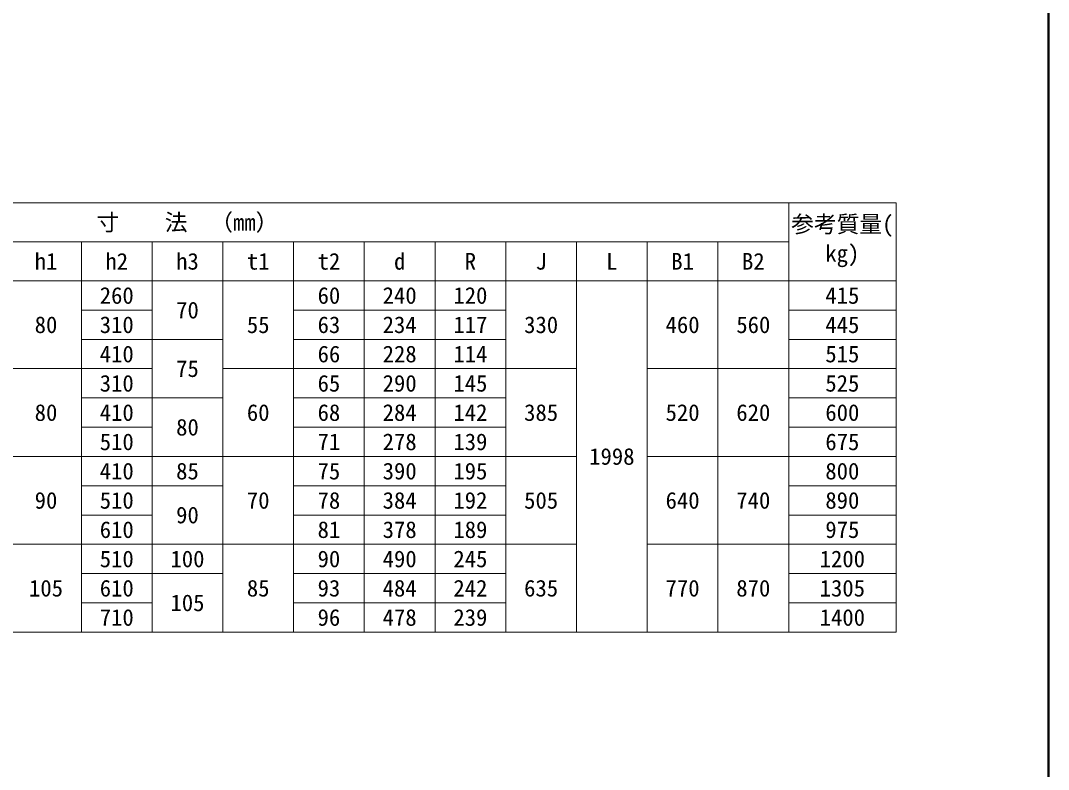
# Model space of a CAD drawing. Units: millimetres at full size; details may follow other scales. Extents: x 1009 to 10088, y 2190 to 8656.
# Drawn here: x 2902 to 5009, y 4022 to 5557 of the extents above; entities that cross this region are included whole.
import ezdxf
from ezdxf.enums import TextEntityAlignment as Align

# ---------------------------------------------------------------- set-up
doc = ezdxf.new("R2010")
doc.units = ezdxf.units.MM
doc.header["$LTSCALE"] = 10
doc.linetypes.add('USER2', pattern=[57.15, 38.1, -6.35, 6.35, -6.35])
for name, color, linetype, lineweight in [('図枠', 7, 'Continuous', 5), ('寸法表', 30, 'Continuous', 13), ('補助線', 8, 'USER2', 9)]:
    doc.layers.add(name, color=color, linetype=linetype, lineweight=lineweight)
doc.styles.add('ＭＳ ゴシック', font='')
doc.styles.get('ＭＳ ゴシック').set_extended_font_data('MS Gothic')

msp = doc.modelspace()

# ---------------------------------------------------------------- linework, layer by layer
at = {"layer": '図枠', "lineweight": 40}
msp.add_line((5009.46, 7930.37), (5009.46, 2390.37), dxfattribs=at)
at = {"layer": '寸法表'}
for p, q in [((1721.96, 5183.46), (4696.96, 5183.46)), ((4476.96, 5183.46), (4476.96, 4303.46)), ((4696.96, 5183.46), (4696.96, 4303.46)), ((2011.96, 5103.46), (4476.96, 5103.46)), ((3026.96, 5103.46), (3026.96, 4303.46)), ((3171.96, 5103.46), (3171.96, 4303.46)), ((3316.96, 5103.46), (3316.96, 4303.46)), ((3461.96, 5103.46), (3461.96, 4303.46)), ((3606.96, 5103.46), (3606.96, 4303.46)), ((3751.96, 5103.46), (3751.96, 4303.46)), ((3896.96, 5103.46), (3896.96, 4303.46)), ((4041.96, 5103.46), (4041.96, 4303.46)), ((4186.96, 5103.46), (4186.96, 4303.46)), ((4331.96, 5103.46), (4331.96, 4303.46)), ((1721.96, 5023.46), (4696.96, 5023.46)), ((3026.96, 4963.46), (3171.96, 4963.46)), ((3461.96, 4963.46), (3896.96, 4963.46)), ((4476.96, 4963.46), (4696.96, 4963.46)), ((3026.96, 4903.46), (3316.96, 4903.46)), ((3461.96, 4903.46), (3896.96, 4903.46)), ((4476.96, 4903.46), (4696.96, 4903.46)), ((1721.96, 4843.46), (3171.96, 4843.46)), ((3316.96, 4843.46), (4041.96, 4843.46)), ((4186.96, 4843.46), (4696.96, 4843.46)), ((3026.96, 4783.46), (3316.96, 4783.46)), ((3461.96, 4783.46), (3896.96, 4783.46)), ((4476.96, 4783.46), (4696.96, 4783.46)), ((3026.96, 4723.46), (3171.96, 4723.46)), ((3461.96, 4723.46), (3896.96, 4723.46)), ((4476.96, 4723.46), (4696.96, 4723.46)), ((1721.96, 4663.46), (4041.96, 4663.46)), ((4186.96, 4663.46), (4696.96, 4663.46)), ((3026.96, 4603.46), (3316.96, 4603.46)), ((3461.96, 4603.46), (3896.96, 4603.46)), ((4476.96, 4603.46), (4696.96, 4603.46)), ((3026.96, 4543.46), (3171.96, 4543.46)), ((3461.96, 4543.46), (3896.96, 4543.46)), ((4476.96, 4543.46), (4696.96, 4543.46)), ((1721.96, 4483.46), (4041.96, 4483.46)), ((4186.96, 4483.46), (4696.96, 4483.46)), ((3026.96, 4423.46), (3316.96, 4423.46)), ((3461.96, 4423.46), (3896.96, 4423.46)), ((4476.96, 4423.46), (4696.96, 4423.46)), ((3026.96, 4363.46), (3171.96, 4363.46)), ((3461.96, 4363.46), (3896.96, 4363.46)), ((4476.96, 4363.46), (4696.96, 4363.46)), ((1721.96, 4303.46), (4696.96, 4303.46))]:
    msp.add_line(p, q, dxfattribs=at)
at = {"layer": '補助線', "linetype": 'Continuous', "lineweight": 40}
msp.add_line((5009.46, 2687.37), (5009.46, 7827.37), dxfattribs=at)

# ---------------------------------------------------------------- texts
at = {"layer": '寸法表', "style": 'ＭＳ ゴシック'}
for s, p in [('寸\u3000\u3000法\u3000（mm）', (3244.46, 5143.46)), ('h1', (2954.46, 5063.46)), ('h2', (3099.46, 5063.46)), ('h3', (3244.46, 5063.46)), ('t1', (3389.46, 5063.46)), ('t2', (3534.46, 5063.46)), ('d', (3679.46, 5063.46)), ('R', (3824.46, 5063.46)), ('J', (3969.46, 5063.46)), ('L', (4114.46, 5063.46)), ('B1', (4259.46, 5063.46)), ('B2', (4404.46, 5063.46)), ('260', (3099.46, 4993.46)), ('60', (3534.46, 4993.46)), ('240', (3679.46, 4993.46)), ('120', (3824.46, 4993.46)), ('415', (4586.96, 4993.46)), ('70', (3244.46, 4963.46)), ('80', (2954.46, 4933.46)), ('310', (3099.46, 4933.46)), ('55', (3389.46, 4933.46)), ('63', (3534.46, 4933.46)), ('234', (3679.46, 4933.46)), ('117', (3824.46, 4933.46)), ('330', (3969.46, 4933.46)), ('460', (4259.46, 4933.46)), ('560', (4404.46, 4933.46)), ('445', (4586.96, 4933.46)), ('410', (3099.46, 4873.46)), ('66', (3534.46, 4873.46)), ('228', (3679.46, 4873.46)), ('114', (3824.46, 4873.46)), ('515', (4586.96, 4873.46)), ('75', (3244.46, 4843.46)), ('310', (3099.46, 4813.46)), ('65', (3534.46, 4813.46)), ('290', (3679.46, 4813.46)), ('145', (3824.46, 4813.46)), ('525', (4586.96, 4813.46)), ('80', (2954.46, 4753.46)), ('410', (3099.46, 4753.46)), ('60', (3389.46, 4753.46)), ('68', (3534.46, 4753.46)), ('284', (3679.46, 4753.46)), ('142', (3824.46, 4753.46)), ('385', (3969.46, 4753.46)), ('520', (4259.46, 4753.46)), ('620', (4404.46, 4753.46)), ('600', (4586.96, 4753.46)), ('80', (3244.46, 4723.46)), ('510', (3099.46, 4693.46)), ('71', (3534.46, 4693.46)), ('278', (3679.46, 4693.46)), ('139', (3824.46, 4693.46)), ('675', (4586.96, 4693.46)), ('1998', (4114.46, 4663.46)), ('410', (3099.46, 4633.46)), ('85', (3244.46, 4633.46)), ('75', (3534.46, 4633.46)), ('390', (3679.46, 4633.46)), ('195', (3824.46, 4633.46)), ('800', (4586.96, 4633.46)), ('90', (2954.46, 4573.46)), ('510', (3099.46, 4573.46)), ('70', (3389.46, 4573.46)), ('78', (3534.46, 4573.46)), ('384', (3679.46, 4573.46)), ('192', (3824.46, 4573.46)), ('505', (3969.46, 4573.46)), ('640', (4259.46, 4573.46)), ('740', (4404.46, 4573.46)), ('890', (4586.96, 4573.46)), ('90', (3244.46, 4543.46)), ('610', (3099.46, 4513.46)), ('81', (3534.46, 4513.46)), ('378', (3679.46, 4513.46)), ('189', (3824.46, 4513.46)), ('975', (4586.96, 4513.46)), ('510', (3099.46, 4453.46)), ('100', (3244.46, 4453.46)), ('90', (3534.46, 4453.46)), ('490', (3679.46, 4453.46)), ('245', (3824.46, 4453.46)), ('1200', (4586.96, 4453.46)), ('105', (2954.46, 4393.46)), ('610', (3099.46, 4393.46)), ('85', (3389.46, 4393.46)), ('93', (3534.46, 4393.46)), ('484', (3679.46, 4393.46)), ('242', (3824.46, 4393.46)), ('635', (3969.46, 4393.46)), ('770', (4259.46, 4393.46)), ('870', (4404.46, 4393.46)), ('1305', (4586.96, 4393.46)), ('105', (3244.46, 4363.46)), ('710', (3099.46, 4333.46)), ('96', (3534.46, 4333.46)), ('478', (3679.46, 4333.46)), ('239', (3824.46, 4333.46)), ('1400', (4586.96, 4333.46))]:
    msp.add_text(s, height=34.18, dxfattribs=at).set_placement(p, align=Align.MIDDLE_CENTER)
for s, p in [('参考質量(', (4482.07, 5156.77)), ('kg)', (4552, 5096.77))]:
    msp.add_text(s, height=34.18, dxfattribs=at).set_placement(p, align=Align.TOP_LEFT)

doc.saveas('drawing.dxf')
